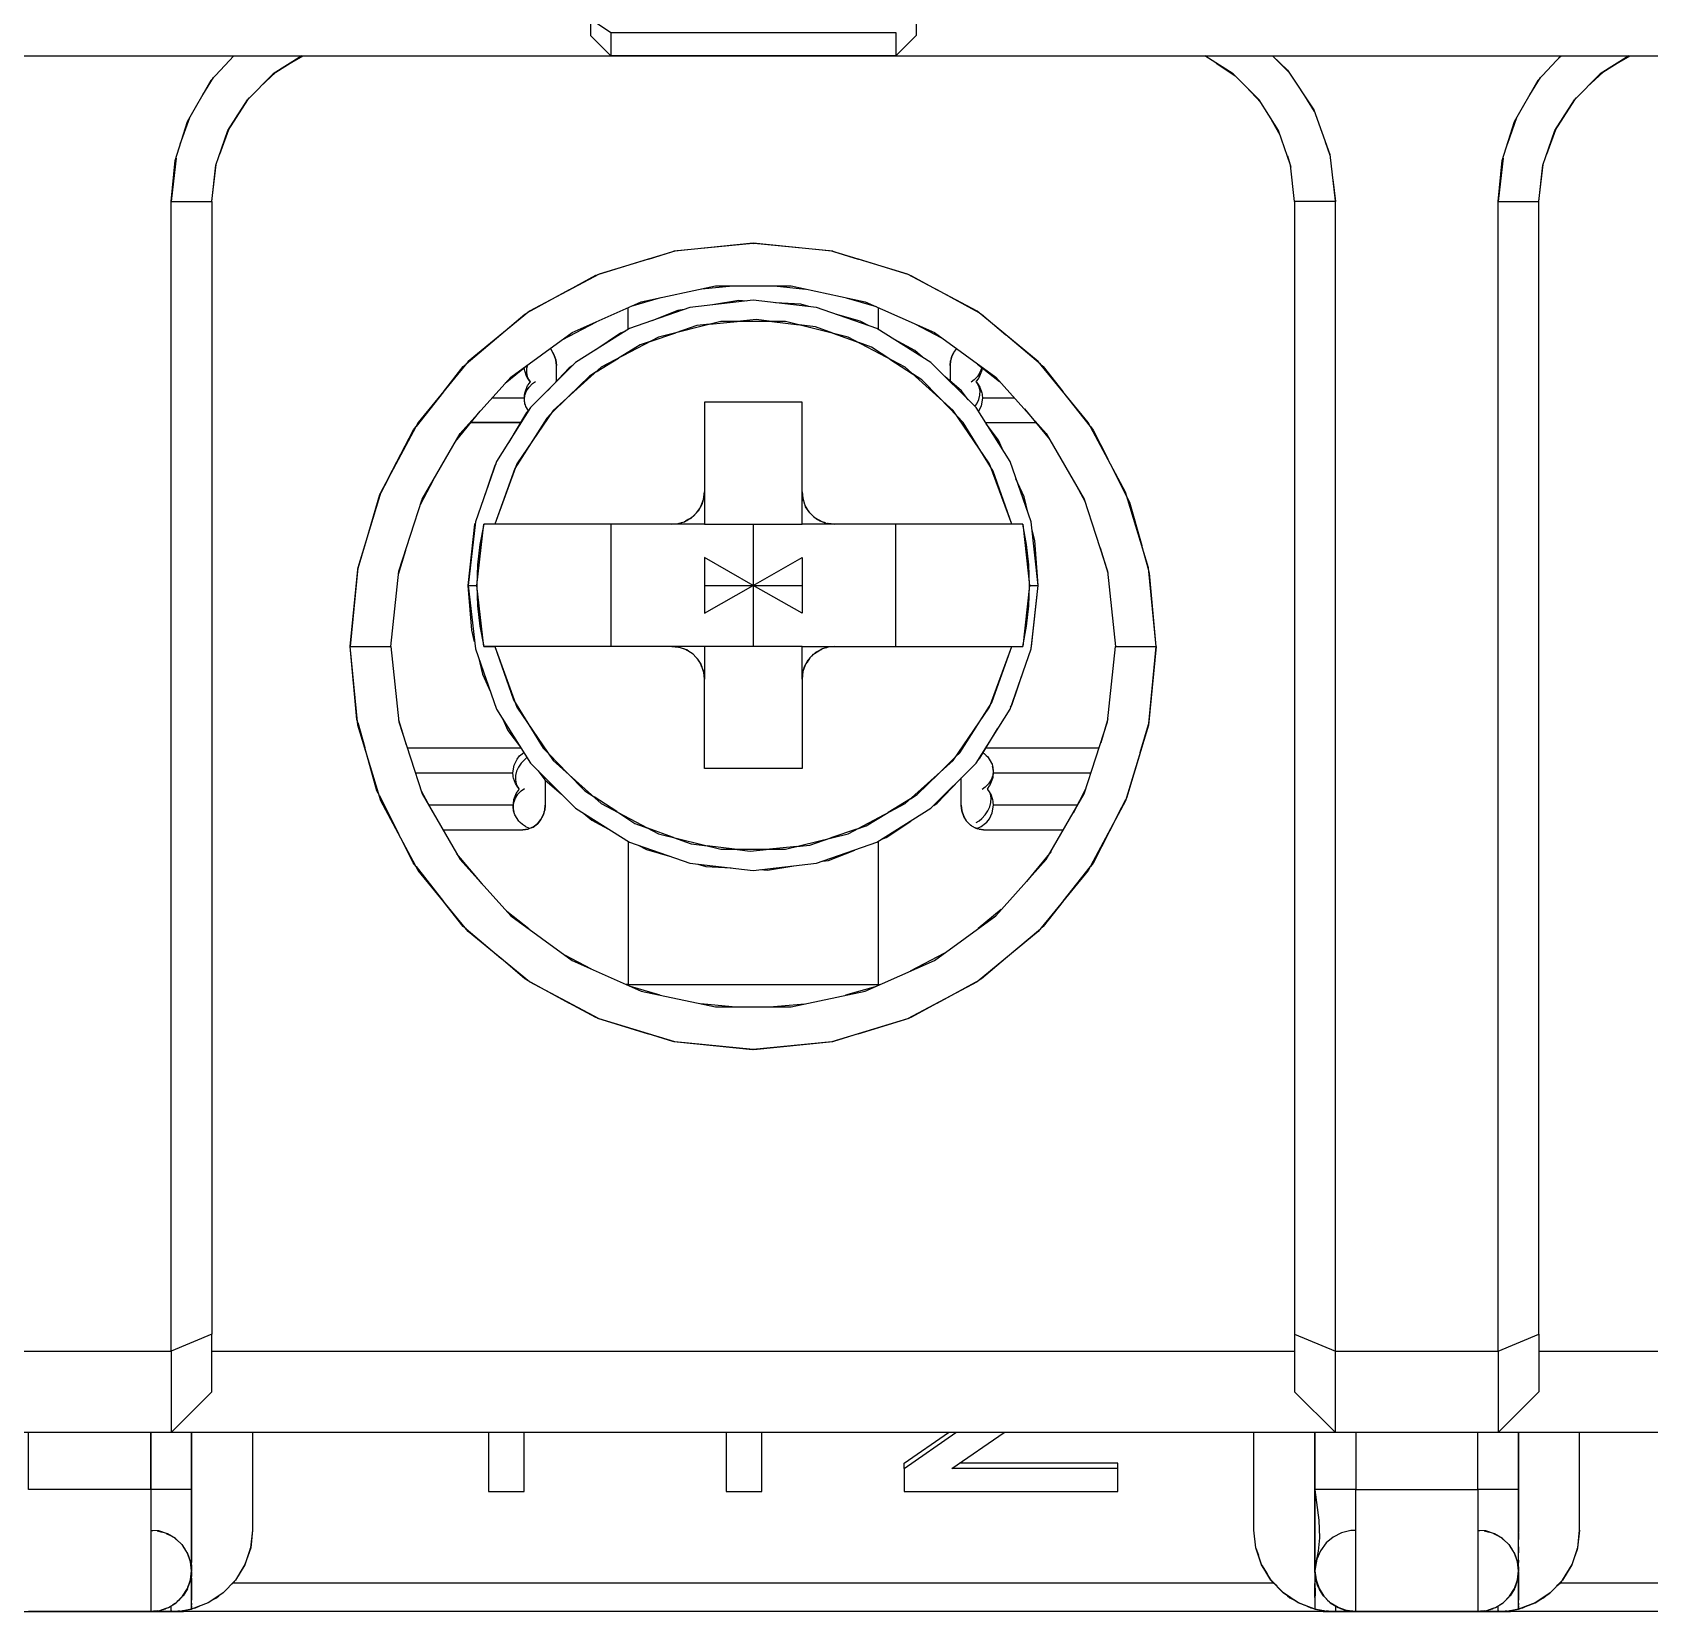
# Model space of a CAD drawing. Header units: millimetres. Extents: x 0 to 56.5, y 0 to 81.
# Drawn here: x 20.64 to 40.51, y 0 to 19.39 of the extents above; entities that cross this region are included whole.
import ezdxf

# ---------------------------------------------------------------- set-up
doc = ezdxf.new("R2010")
doc.units = ezdxf.units.MM

# ---------------------------------------------------------------- blocks, each defined once
blk = doc.blocks.new('CHINT_0cca9e6cfbf25816a24cd09b1f555f82_FACE_0')
at = {"color": 141, "linetype": 'Continuous', "true_color": 0x40d9ff}
for p, q in [((27.746, 19.39), (27.746, 19.1)), ((27.746, 19.39), (31.246, 19.39)), ((31.246, 19.39), (31.246, 19.1)), ((9.746, 19.1), (27.746, 19.1)), ((9.746, 19.1), (49.246, 19.1)), ((23.092, 19.075), (23.118, 19.1)), ((23.804, 19.007), (23.967, 19.1)), ((31.246, 19.1), (27.746, 19.1)), ((28.546, 19.1), (28.546, 19.1)), ((30.446, 19.1), (30.446, 19.1)), ((31.246, 19.1), (49.246, 19.1)), ((39.392, 19.075), (39.418, 19.1)), ((39.746, 19.1), (39.746, 19.1)), ((40.104, 19.007), (40.267, 19.1)), ((23.441, 18.72), (23.634, 18.901)), ((35.182, 19.012), (35.415, 18.857)), ((35.906, 19.069), (36.077, 18.898)), ((39.741, 18.72), (39.934, 18.901)), ((22.734, 18.622), (22.867, 18.835)), ((35.551, 18.721), (35.732, 18.528)), ((39.034, 18.622), (39.167, 18.835)), ((23.15, 18.351), (23.304, 18.584)), ((36.266, 18.61), (36.387, 18.419)), ((39.45, 18.351), (39.604, 18.584)), ((22.459, 18.016), (22.575, 18.345)), ((35.838, 18.358), (35.966, 18.133)), ((38.759, 18.016), (38.875, 18.345)), ((22.944, 17.896), (23.055, 18.199)), ((39.244, 17.896), (39.355, 18.199)), ((36.522, 18.046), (36.58, 17.881)), ((22.847, 17.319), (22.899, 17.768)), ((36.057, 17.872), (36.099, 17.736)), ((39.147, 17.319), (39.199, 17.768)), ((22.877, 17.59), (22.878, 17.59)), ((39.177, 17.59), (39.178, 17.59)), ((36.646, 17.315), (36.646, 17.315)), ((29.49, 16.799), (28.52, 16.702)), ((30.472, 16.702), (29.506, 16.799)), ((28.206, 16.606), (27.583, 16.413)), ((31.41, 16.413), (30.788, 16.606)), ((27.236, 16.228), (26.721, 15.945)), ((27.998, 16.027), (28.361, 16.133)), ((28.863, 16.24), (29.247, 16.276)), ((29.755, 16.276), (30.139, 16.238)), ((30.639, 16.132), (31.005, 16.023)), ((32.272, 15.945), (31.756, 16.228)), ((27.961, 15.743), (27.961, 16.011)), ((31.032, 16.011), (31.032, 15.743)), ((27.148, 15.614), (27.571, 15.837)), ((28.23, 15.595), (28.544, 15.701)), ((28.963, 15.806), (29.297, 15.84)), ((29.725, 15.84), (30.06, 15.798)), ((30.475, 15.695), (30.792, 15.58)), ((31.481, 15.811), (31.809, 15.64)), ((26.396, 15.678), (25.968, 15.316)), ((31.993, 15.507), (31.967, 15.476)), ((33.024, 15.316), (32.599, 15.677)), ((26.45, 15.081), (26.733, 15.313)), ((27.078, 15.106), (27.078, 15.3)), ((27.566, 15.22), (27.84, 15.389)), ((31.172, 15.378), (31.452, 15.198)), ((31.915, 15.3), (31.915, 15.109)), ((31.926, 15.381), (31.92, 15.358)), ((32.252, 15.318), (32.521, 15.105)), ((26.759, 15.1), (26.752, 15.106)), ((32.234, 15.1), (32.24, 15.094)), ((25.69, 14.977), (25.355, 14.552)), ((26.682, 14.9), (26.287, 14.9)), ((32.705, 14.9), (32.311, 14.9)), ((33.638, 14.551), (33.3, 14.98)), ((25.838, 14.366), (26.14, 14.737)), ((32.826, 14.766), (33.136, 14.396)), ((26.029, 14.6), (26.639, 14.6)), ((26.639, 14.6), (26.029, 14.6)), ((32.347, 14.6), (32.965, 14.6)), ((34.089, 13.68), (33.85, 14.155)), ((25.016, 13.918), (24.919, 13.729)), ((25.41, 13.594), (25.567, 13.895)), ((28.896, 13.75), (28.896, 13.35)), ((30.096, 13.35), (30.096, 13.75)), ((33.436, 13.877), (33.573, 13.625)), ((30.157, 13.54), (30.134, 13.582)), ((27.746, 13.35), (27.746, 11.85)), ((28.706, 13.411), (28.665, 13.388)), ((28.896, 13.35), (30.096, 13.35)), ((29.496, 13.35), (29.496, 12.6)), ((31.246, 11.85), (31.246, 13.35)), ((24.743, 13.15), (24.64, 12.806)), ((25.14, 12.739), (25.227, 13.032)), ((33.756, 13.063), (33.851, 12.755)), ((34.354, 12.783), (34.268, 13.09)), ((28.896, 12.6), (29.496, 12.6)), ((29.496, 12.6), (30.096, 12.6)), ((29.496, 12.6), (29.496, 11.85)), ((30.096, 11.85), (28.896, 11.85)), ((28.896, 11.85), (28.896, 11.45)), ((30.096, 11.45), (30.096, 11.85)), ((30.286, 11.789), (30.328, 11.812)), ((28.835, 11.66), (28.858, 11.618)), ((25.237, 10.637), (25.141, 10.945)), ((33.853, 10.961), (33.766, 10.668)), ((24.638, 10.917), (24.725, 10.61)), ((34.25, 10.55), (34.352, 10.894)), ((26.645, 10.6), (25.249, 10.6)), ((33.743, 10.6), (32.353, 10.6)), ((33.292, 10.6), (33.292, 10.6)), ((33.293, 10.6), (33.293, 10.6)), ((25.347, 10.3), (26.545, 10.3)), ((26.941, 10.209), (26.941, 9.9)), ((32.051, 9.9), (32.051, 10.237)), ((32.447, 10.3), (33.646, 10.3)), ((24.904, 10.02), (25.142, 9.545)), ((25.556, 9.823), (25.42, 10.075)), ((26.622, 10.1), (26.616, 10.106)), ((27.82, 9.822), (27.541, 10.002)), ((31.427, 9.98), (31.152, 9.811)), ((32.37, 10.1), (32.377, 10.094)), ((33.583, 10.106), (33.426, 9.805)), ((33.976, 9.782), (34.074, 9.971)), ((26.546, 9.9), (25.515, 9.9)), ((26.93, 9.819), (26.936, 9.842)), ((33.475, 9.9), (32.447, 9.9)), ((25.685, 9.6), (26.668, 9.6)), ((26.668, 9.6), (26.731, 9.608)), ((26.668, 9.6), (26.668, 9.6)), ((28.517, 9.505), (28.201, 9.62)), ((30.763, 9.605), (30.449, 9.499)), ((32.179, 9.648), (32.221, 9.623)), ((32.271, 9.606), (32.325, 9.6)), ((32.325, 9.6), (32.325, 9.6)), ((32.325, 9.6), (33.307, 9.6)), ((29.267, 9.36), (28.932, 9.402)), ((30.03, 9.394), (29.695, 9.36)), ((25.354, 9.149), (25.693, 8.72)), ((26.167, 8.934), (25.856, 9.304)), ((33.154, 9.334), (32.852, 8.963)), ((33.302, 8.723), (33.638, 9.148)), ((26.74, 8.382), (26.471, 8.595)), ((32.543, 8.619), (32.259, 8.387)), ((25.968, 8.384), (26.394, 8.023)), ((32.596, 8.022), (33.024, 8.384)), ((27.511, 7.889), (27.183, 8.06)), ((31.844, 8.086), (31.422, 7.863)), ((26.72, 7.755), (27.237, 7.472)), ((31.757, 7.472), (32.272, 7.755)), ((28.353, 7.568), (27.988, 7.677)), ((30.995, 7.673), (30.631, 7.567)), ((29.237, 7.424), (28.853, 7.462)), ((30.129, 7.46), (29.746, 7.424)), ((27.583, 7.287), (28.205, 7.094)), ((30.786, 7.094), (31.41, 7.287)), ((28.52, 6.998), (29.486, 6.901)), ((29.503, 6.901), (30.472, 6.998)), ((20.346, 3.2), (22.346, 3.2)), ((22.346, 3.2), (22.346, 2.2)), ((22.846, 3.2), (36.146, 3.2)), ((36.646, 3.2), (38.646, 3.2)), ((36.646, 2.2), (36.646, 3.2)), ((38.646, 3.2), (38.646, 2.2)), ((39.146, 3.2), (52.446, 3.2)), ((22.346, 2.2), (20.346, 2.2)), ((22.096, 1.501), (22.096, 2.2)), ((36.646, 2.2), (22.346, 2.2)), ((22.596, 2.2), (22.596, 1.507)), ((24.746, 2.2), (24.746, 2.2)), ((31.35, 1.758), (31.986, 2.2)), ((34.246, 2.2), (34.246, 2.2)), ((36.396, 1.519), (36.396, 2.2)), ((36.396, 2.199), (36.396, 2.026)), ((38.646, 2.2), (36.646, 2.2)), ((36.896, 2.2), (36.896, 1.501)), ((38.396, 1.501), (38.396, 2.2)), ((52.946, 2.2), (38.646, 2.2)), ((38.896, 2.2), (38.896, 1.506)), ((36.396, 2.175), (36.396, 2.164)), ((36.396, 2.099), (36.396, 2.164)), ((36.396, 2.164), (36.396, 2.164)), ((36.396, 1.997), (36.396, 1.991)), ((38.896, 2.158), (38.896, 2.158)), ((38.896, 2.158), (38.896, 2.129)), ((36.396, 1.962), (36.396, 1.813)), ((36.396, 1.749), (36.396, 1.731)), ((21.096, 1.5), (21.096, 1.5)), ((37.396, 1.5), (37.396, 1.5)), ((36.396, 1.306), (36.396, 1.149)), ((22.096, 0.996), (22.12, 0.996)), ((36.396, 1.096), (36.396, 0.911)), ((38.396, 0.996), (38.42, 0.996)), ((22.174, 0.992), (22.236, 0.977)), ((22.287, 0.96), (22.345, 0.93)), ((22.39, 0.903), (22.44, 0.859)), ((22.476, 0.823), (22.515, 0.767)), ((36.396, 0.894), (36.396, 0.732)), ((38.474, 0.992), (38.536, 0.977)), ((38.587, 0.96), (38.645, 0.93)), ((38.69, 0.903), (38.74, 0.859)), ((38.776, 0.823), (38.815, 0.767)), ((22.541, 0.726), (22.568, 0.656)), ((22.582, 0.615), (22.596, 0.5)), ((23.313, 0.749), (23.291, 0.692)), ((23.318, 0.77), (23.317, 0.759)), ((36.396, 0.729), (36.396, 0.604)), ((36.396, 0.603), (36.396, 0.525)), ((38.841, 0.726), (38.868, 0.656)), ((38.882, 0.615), (38.896, 0.5)), ((39.613, 0.749), (39.591, 0.692)), ((39.618, 0.77), (39.617, 0.759)), ((22.585, 0.4), (22.587, 0.408)), ((23.242, 0.56), (23.234, 0.541)), ((35.758, 0.54), (35.751, 0.561)), ((36.396, 0.525), (36.396, 0.5)), ((36.396, 0.5), (36.396, 0.5)), ((36.397, 0.491), (36.397, 0.491)), ((36.408, 0.399), (36.404, 0.417)), ((38.885, 0.399), (38.887, 0.408)), ((38.896, 0.491), (38.896, 0.491)), ((39.542, 0.56), (39.534, 0.541)), ((22.553, 0.302), (22.568, 0.34)), ((22.58, 0.377), (22.582, 0.383)), ((22.596, 0.333), (22.596, 0.165)), ((36.439, 0.302), (36.42, 0.353)), ((36.501, 0.194), (36.453, 0.271)), ((38.853, 0.302), (38.868, 0.34)), ((38.88, 0.377), (38.882, 0.383)), ((38.896, 0.333), (38.896, 0.165)), ((20.196, 0), (22.496, 0)), ((22.096, 0), (20.596, 0)), ((22.094, 0), (20.597, 0)), ((22.094, 0), (22.096, 0)), ((22.346, 0), (22.096, 0)), ((22.346, 0), (22.097, 0)), ((22.496, 0), (22.346, 0)), ((36.646, 0), (22.346, 0)), ((36.645, 0), (22.348, 0)), ((22.489, 0.19), (22.491, 0.193)), ((22.496, 0), (22.496, 0)), ((36.496, 0), (22.496, 0)), ((22.596, 0.038), (22.596, 0.039)), ((22.596, 0.039), (22.596, 0.039)), ((22.596, 0.032), (22.596, 0.032)), ((36.396, 0.072), (36.396, 0.032)), ((36.396, 0.039), (36.396, 0.039)), ((36.396, 0.039), (36.396, 0.039)), ((36.396, 0.032), (36.396, 0.032)), ((36.496, 0), (36.496, 0)), ((36.646, 0), (36.496, 0)), ((36.496, 0), (38.796, 0)), ((36.504, 0.19), (36.502, 0.193)), ((36.896, 0), (36.646, 0)), ((36.896, 0), (36.646, 0)), ((36.732, 0.029), (36.72, 0.035)), ((36.758, 0.022), (36.757, 0.022)), ((38.396, 0), (36.896, 0)), ((36.896, 0), (36.897, 0)), ((38.394, 0), (36.897, 0)), ((38.394, 0), (38.396, 0)), ((38.646, 0), (38.396, 0)), ((38.646, 0), (38.397, 0)), ((38.796, 0), (38.646, 0)), ((52.946, 0), (38.646, 0)), ((52.945, 0), (38.648, 0)), ((38.789, 0.19), (38.791, 0.193)), ((38.796, 0), (38.796, 0)), ((52.796, 0), (38.796, 0)), ((38.896, 0.038), (38.896, 0.039)), ((38.896, 0.039), (38.896, 0.039)), ((38.896, 0.032), (38.896, 0.032))]:
    blk.add_line(p, q, dxfattribs=at)
for points in [[(27.496, 23.567), (27.496, 19.555), (27.746, 19.39)], [(27.496, 19.555), (27.496, 19.35), (27.746, 19.1)], [(31.496, 19.555), (31.496, 19.35), (31.246, 19.1)], [(22.346, 17.315), (22.397, 17.815), (22.547, 18.297), (22.837, 18.803), (23.116, 19.1)], [(22.406, 17.844), (22.346, 17.315), (22.846, 17.315), (22.896, 17.76), (23.044, 18.183), (23.283, 18.562), (23.599, 18.879), (23.951, 19.1)], [(23.951, 19.1), (23.599, 18.879), (23.283, 18.562), (23.044, 18.183), (23.044, 18.183)], [(35.948, 18.183), (35.948, 18.183), (35.71, 18.562), (35.393, 18.879), (35.041, 19.1)], [(36.616, 17.584), (36.646, 17.315), (36.146, 17.315), (36.096, 17.76), (35.948, 18.183), (35.71, 18.562), (35.393, 18.879), (35.041, 19.1)], [(35.873, 19.1), (36.059, 18.925), (36.38, 18.439), (36.579, 17.89), (36.645, 17.322)], [(38.706, 17.844), (38.646, 17.315), (39.146, 17.315), (39.196, 17.76), (39.344, 18.183), (39.583, 18.562), (39.899, 18.879), (40.251, 19.1)], [(38.646, 17.315), (38.697, 17.815), (38.847, 18.297), (39.137, 18.803), (39.416, 19.1)], [(40.251, 19.1), (39.899, 18.879), (39.583, 18.562), (39.344, 18.183), (39.344, 18.183)], [(22.346, 3.2), (22.346, 17.315), (22.346, 17.315)], [(22.846, 17.315), (22.846, 3.407), (22.346, 3.2)], [(36.146, 17.315), (36.146, 3.407), (36.646, 3.2)], [(36.646, 3.2), (36.646, 17.315), (36.646, 17.321)], [(38.646, 3.2), (39.146, 3.407), (39.146, 17.315)], [(38.646, 3.2), (38.646, 17.315), (38.646, 17.315)], [(34.446, 11.85), (34.351, 12.816), (34.069, 13.744), (33.612, 14.6), (32.996, 15.35), (32.246, 15.966), (31.391, 16.423), (30.462, 16.705), (29.496, 16.8), (28.531, 16.705), (27.602, 16.423), (26.746, 15.966), (25.996, 15.35), (25.38, 14.6), (24.923, 13.744), (24.641, 12.816), (24.546, 11.85)], [(28.208, 16.607), (28.51, 16.701), (28.52, 16.702)], [(29.494, 16.8), (29.496, 16.8), (29.502, 16.799)], [(30.472, 16.702), (30.483, 16.701), (30.786, 16.606)], [(27.237, 16.228), (27.562, 16.407), (27.583, 16.413)], [(31.41, 16.413), (31.431, 16.406), (31.755, 16.228)], [(25.046, 11.85), (25.144, 12.775), (25.431, 13.66), (25.896, 14.466), (26.519, 15.157), (27.271, 15.704), (28.121, 16.082), (29.031, 16.276), (29.961, 16.276), (30.871, 16.082), (31.721, 15.704), (32.474, 15.157), (33.096, 14.466), (33.561, 13.66), (33.849, 12.775), (33.946, 11.85)], [(32.891, 12.6), (32.996, 12.6), (32.908, 13.379), (32.65, 14.119), (32.233, 14.782), (31.678, 15.336), (31.015, 15.753), (30.275, 16.012), (29.496, 16.1), (28.717, 16.012), (27.978, 15.753), (27.314, 15.336), (26.76, 14.782), (26.343, 14.119), (26.084, 13.379), (25.996, 12.6), (26.101, 12.6)], [(29.411, 16.09), (29.321, 16.096), (28.997, 16.044)], [(26.397, 15.679), (26.692, 15.929), (26.721, 15.945)], [(28.647, 15.988), (28.571, 15.976), (28.25, 15.849)], [(30.178, 16.023), (30.079, 16.051), (29.768, 16.069)], [(30.911, 15.79), (30.81, 15.844), (30.524, 15.925)], [(32.272, 15.945), (32.301, 15.929), (32.598, 15.677)], [(32.891, 12.6), (32.882, 12.852), (32.854, 13.102), (32.807, 13.35), (32.673, 13.35), (32.398, 14.094), (31.953, 14.749), (31.362, 15.278), (30.662, 15.649), (29.893, 15.84), (29.1, 15.84), (28.331, 15.649), (27.63, 15.278), (27.04, 14.749), (26.594, 14.094), (26.32, 13.35), (26.185, 13.35), (26.139, 13.102), (26.111, 12.852), (26.101, 12.6)], [(27.925, 15.72), (27.865, 15.697), (27.563, 15.493)], [(28.963, 15.806), (28.803, 15.789), (28.544, 15.701)], [(29.725, 15.84), (29.532, 15.864), (29.297, 15.84)], [(30.475, 15.695), (30.26, 15.773), (30.06, 15.798)], [(27, 15.507), (27.012, 15.495), (27.014, 15.492)], [(27.078, 15.3), (27.078, 15.3), (27.07, 15.37), (27.048, 15.436), (27.012, 15.495), (27, 15.507)], [(28.23, 15.595), (28.108, 15.554), (27.84, 15.389)], [(31.172, 15.378), (30.949, 15.523), (30.792, 15.58)], [(31.575, 15.401), (31.479, 15.484), (31.23, 15.618)], [(31.993, 15.507), (31.967, 15.476), (31.936, 15.415), (31.92, 15.358), (31.915, 15.3), (31.915, 15.3)], [(25.691, 14.978), (25.935, 15.288), (25.968, 15.316)], [(26.723, 15.305), (26.713, 15.264), (26.711, 15.213), (26.72, 15.165), (26.74, 15.123), (26.752, 15.106)], [(27.279, 15.301), (27.235, 15.272), (26.968, 14.99)], [(27.014, 15.492), (27.048, 15.436), (27.07, 15.37)], [(27.07, 15.37), (27.07, 15.369), (27.078, 15.3)], [(31.915, 15.3), (31.92, 15.358), (31.92, 15.358)], [(31.926, 15.381), (31.935, 15.414), (31.959, 15.46)], [(31.959, 15.46), (31.967, 15.476), (31.967, 15.476)], [(33.025, 15.316), (33.058, 15.288), (33.299, 14.981)], [(26.759, 15.1), (26.752, 15.093), (26.729, 15.063), (26.725, 15.056), (26.721, 15.049), (26.689, 14.967), (26.687, 14.956), (26.684, 14.936), (26.682, 14.915), (26.682, 14.884), (26.684, 14.861), (26.688, 14.837), (26.693, 14.818)], [(26.752, 15.106), (26.732, 15.133), (26.712, 15.168), (26.689, 15.234), (26.686, 15.251), (26.684, 15.261), (26.683, 15.272)], [(26.693, 14.818), (26.69, 14.831), (26.685, 14.883), (26.692, 14.936), (26.712, 14.987), (26.742, 15.035), (26.783, 15.077), (26.822, 15.105)], [(27.566, 15.22), (27.484, 15.169), (27.223, 14.913)], [(31.779, 14.905), (31.565, 15.124), (31.452, 15.198)], [(32.138, 14.877), (32.054, 14.989), (31.851, 15.164)], [(32.302, 15.278), (32.3, 15.264), (32.281, 15.213), (32.25, 15.165), (32.21, 15.123), (32.171, 15.095)], [(32.234, 15.1), (32.24, 15.107), (32.263, 15.137), (32.267, 15.144), (32.271, 15.151), (32.303, 15.233), (32.306, 15.244), (32.309, 15.264), (32.309, 15.273)], [(27.223, 14.913), (27.007, 14.701), (26.961, 14.655), (26.566, 14.037), (26.32, 13.35)], [(32.673, 13.35), (32.442, 14.004), (32.076, 14.599), (32.005, 14.673), (31.779, 14.905)], [(32.219, 14.796), (32.242, 14.831), (32.266, 14.883), (32.28, 14.936), (32.282, 14.987), (32.272, 15.035), (32.252, 15.077), (32.24, 15.094)], [(32.24, 15.094), (32.26, 15.067), (32.28, 15.032), (32.304, 14.966), (32.307, 14.949), (32.308, 14.939), (32.311, 14.9), (32.296, 14.806), (32.262, 14.736)], [(26.74, 14.75), (26.712, 14.721), (26.495, 14.36)], [(26.693, 14.818), (26.7, 14.796), (26.705, 14.784), (26.731, 14.741)], [(30.096, 13.75), (30.096, 14.85), (28.896, 14.85), (28.896, 13.75)], [(25.017, 13.919), (25.321, 14.509), (25.355, 14.552)], [(32.572, 14.242), (32.509, 14.381), (32.357, 14.585)], [(33.638, 14.55), (33.673, 14.507), (33.85, 14.155)], [(26.334, 14.094), (26.32, 14.071), (26.17, 13.626)], [(32.873, 13.481), (32.822, 13.689), (32.723, 13.908)], [(24.744, 13.154), (24.911, 13.714), (24.919, 13.729)], [(28.858, 13.581), (28.885, 13.656), (28.896, 13.75)], [(28.896, 13.75), (28.888, 13.67), (28.886, 13.662)], [(30.096, 13.75), (30.104, 13.671), (30.126, 13.596), (30.134, 13.582)], [(28.706, 13.411), (28.733, 13.426), (28.801, 13.489), (28.836, 13.541)], [(28.878, 13.636), (28.866, 13.594), (28.82, 13.513), (28.81, 13.502)], [(28.836, 13.541), (28.853, 13.567), (28.858, 13.581)], [(30.115, 13.634), (30.107, 13.654), (30.107, 13.662)], [(30.181, 13.504), (30.14, 13.566), (30.128, 13.598)], [(30.157, 13.54), (30.172, 13.513), (30.235, 13.445), (30.287, 13.41)], [(34.089, 13.68), (34.118, 13.622), (34.268, 13.091)], [(26.074, 11.907), (26.04, 12.05), (25.996, 12.6), (26.078, 13.351), (26.082, 13.364)], [(26.185, 11.85), (26.101, 12.6), (26.185, 13.35)], [(28.896, 13.35), (28.496, 13.35), (26.32, 13.35), (26.185, 13.35), (26.185, 13.35)], [(28.496, 13.35), (28.575, 13.358), (28.651, 13.38), (28.665, 13.388)], [(28.612, 13.368), (28.592, 13.361), (28.584, 13.36)], [(28.742, 13.435), (28.68, 13.394), (28.649, 13.382)], [(28.779, 13.468), (28.758, 13.445), (28.745, 13.436)], [(32.807, 13.35), (32.807, 13.35), (32.673, 13.35), (30.496, 13.35), (30.096, 13.35)], [(30.214, 13.468), (30.191, 13.489), (30.183, 13.502)], [(30.382, 13.368), (30.341, 13.381), (30.259, 13.426), (30.248, 13.436)], [(30.287, 13.41), (30.313, 13.393), (30.327, 13.388)], [(30.327, 13.388), (30.402, 13.361), (30.496, 13.35)], [(30.496, 13.35), (30.416, 13.358), (30.409, 13.36)], [(32.807, 13.35), (32.891, 12.6), (32.807, 11.85)], [(32.91, 11.836), (32.915, 11.849), (32.996, 12.6), (32.953, 13.15), (32.918, 13.293)], [(29.496, 12.6), (28.896, 12.943), (28.896, 12.257), (29.496, 12.6)], [(29.496, 12.6), (30.096, 12.943), (30.096, 12.257), (29.496, 12.6)], [(24.638, 10.917), (24.628, 10.952), (24.546, 11.85), (24.638, 12.796), (24.64, 12.806)], [(34.352, 10.894), (34.355, 10.904), (34.446, 11.85), (34.364, 12.748), (34.354, 12.783)], [(25.996, 12.6), (26.084, 11.821), (26.343, 11.081), (26.76, 10.418), (27.314, 9.864), (27.978, 9.447), (28.717, 9.188), (29.496, 9.1), (30.275, 9.188), (31.015, 9.447), (31.678, 9.864), (32.233, 10.418), (32.65, 11.081), (32.908, 11.821), (32.996, 12.6)], [(26.101, 12.6), (26.111, 12.348), (26.139, 12.098), (26.185, 11.85), (26.32, 11.85), (26.594, 11.106), (27.04, 10.451), (27.63, 9.922), (28.331, 9.551), (29.1, 9.36), (29.893, 9.36), (30.662, 9.551), (31.362, 9.922), (31.953, 10.451), (32.398, 11.106), (32.673, 11.85), (32.807, 11.85), (32.854, 12.098), (32.882, 12.348), (32.891, 12.6)], [(33.849, 10.925), (33.946, 11.85), (34.446, 11.85), (34.351, 10.884), (34.069, 9.956), (33.612, 9.1), (32.996, 8.35), (32.246, 7.734), (31.391, 7.277), (30.462, 6.995), (29.496, 6.9), (28.531, 6.995), (27.602, 7.277), (26.746, 7.734), (25.996, 8.35), (25.38, 9.1), (24.923, 9.956), (24.641, 10.884), (24.546, 11.85), (25.046, 11.85), (25.144, 10.925), (25.431, 10.04), (25.896, 9.234), (26.519, 8.543), (27.271, 7.996), (28.121, 7.618), (29.031, 7.424), (29.961, 7.424), (30.871, 7.618), (31.721, 7.996), (32.474, 8.543), (33.096, 9.234), (33.561, 10.04), (33.849, 10.925)], [(28.896, 11.85), (28.496, 11.85), (26.32, 11.85), (26.185, 11.85), (26.185, 11.85)], [(26.32, 11.85), (26.55, 11.196), (26.916, 10.601), (26.988, 10.527), (27.214, 10.295)], [(28.496, 11.85), (28.576, 11.842), (28.584, 11.84)], [(28.665, 11.812), (28.591, 11.839), (28.496, 11.85)], [(28.61, 11.832), (28.652, 11.819), (28.733, 11.774), (28.745, 11.764)], [(28.705, 11.79), (28.68, 11.807), (28.665, 11.812)], [(28.835, 11.66), (28.821, 11.687), (28.758, 11.755), (28.705, 11.79)], [(28.778, 11.732), (28.801, 11.711), (28.81, 11.698)], [(30.096, 11.85), (30.496, 11.85), (32.673, 11.85), (32.807, 11.85), (32.807, 11.85)], [(30.286, 11.789), (30.26, 11.774), (30.191, 11.711), (30.157, 11.659)], [(30.214, 11.732), (30.235, 11.755), (30.248, 11.764)], [(30.25, 11.765), (30.312, 11.806), (30.344, 11.818)], [(30.496, 11.85), (30.417, 11.842), (30.342, 11.82), (30.328, 11.812)], [(30.381, 11.832), (30.401, 11.839), (30.408, 11.84)], [(31.77, 10.287), (31.986, 10.499), (32.032, 10.545), (32.427, 11.163), (32.673, 11.85)], [(26.12, 11.719), (26.17, 11.511), (26.269, 11.292)], [(28.811, 11.696), (28.853, 11.634), (28.864, 11.602)], [(28.896, 11.45), (28.889, 11.529), (28.866, 11.604), (28.858, 11.618)], [(28.878, 11.566), (28.885, 11.546), (28.886, 11.538)], [(30.134, 11.619), (30.107, 11.544), (30.096, 11.45)], [(30.096, 11.45), (30.104, 11.53), (30.106, 11.538)], [(30.114, 11.564), (30.127, 11.606), (30.172, 11.687), (30.183, 11.698)], [(30.157, 11.659), (30.139, 11.633), (30.134, 11.619)], [(32.658, 11.106), (32.672, 11.129), (32.822, 11.574)], [(30.096, 11.45), (30.096, 10.35), (28.896, 10.35), (28.896, 11.45)], [(26.42, 10.958), (26.483, 10.819), (26.636, 10.615)], [(32.253, 10.45), (32.28, 10.479), (32.498, 10.84)], [(24.904, 10.02), (24.874, 10.078), (24.725, 10.609)], [(26.616, 10.106), (26.596, 10.133), (26.576, 10.168), (26.552, 10.234), (26.549, 10.251), (26.548, 10.261), (26.545, 10.3), (26.56, 10.394), (26.595, 10.466), (26.627, 10.506), (26.642, 10.521), (26.678, 10.547)], [(32.32, 10.545), (32.332, 10.537), (32.358, 10.513), (32.377, 10.493), (32.424, 10.416), (32.429, 10.404), (32.436, 10.382)], [(34.249, 10.546), (34.082, 9.986), (34.074, 9.971)], [(26.717, 10.485), (26.689, 10.462), (26.647, 10.418), (26.613, 10.369), (26.59, 10.317), (26.576, 10.264), (26.574, 10.213), (26.583, 10.165), (26.603, 10.123), (26.616, 10.106)], [(32.436, 10.382), (32.439, 10.369), (32.444, 10.317), (32.437, 10.264), (32.417, 10.213), (32.387, 10.165), (32.346, 10.123), (32.307, 10.095)], [(32.37, 10.1), (32.377, 10.107), (32.4, 10.137), (32.404, 10.144), (32.408, 10.151), (32.44, 10.233), (32.442, 10.244), (32.445, 10.264), (32.447, 10.285), (32.447, 10.316), (32.445, 10.339), (32.441, 10.363), (32.436, 10.382)], [(26.854, 10.323), (26.938, 10.211), (27.141, 10.036)], [(27.214, 10.295), (27.427, 10.076), (27.541, 10.002)], [(31.427, 9.98), (31.509, 10.031), (31.77, 10.287)], [(31.714, 9.899), (31.757, 9.928), (32.024, 10.21)], [(26.622, 10.1), (26.616, 10.093), (26.593, 10.063), (26.589, 10.056), (26.585, 10.049), (26.553, 9.967), (26.55, 9.956), (26.547, 9.936), (26.546, 9.915), (26.546, 9.884), (26.548, 9.861), (26.552, 9.837), (26.557, 9.818)], [(26.557, 9.818), (26.553, 9.831), (26.548, 9.883), (26.556, 9.936), (26.575, 9.987), (26.606, 10.035), (26.646, 10.077), (26.685, 10.105)], [(32.235, 9.688), (32.271, 9.711), (32.304, 9.738), (32.346, 9.782), (32.379, 9.831), (32.403, 9.883), (32.416, 9.936), (32.418, 9.987), (32.409, 10.035), (32.389, 10.077), (32.377, 10.094)], [(32.241, 9.616), (32.297, 9.64), (32.35, 9.679), (32.365, 9.694), (32.397, 9.734), (32.432, 9.806), (32.447, 9.9), (32.445, 9.939), (32.443, 9.949), (32.44, 9.966), (32.417, 10.032), (32.397, 10.067), (32.377, 10.094)], [(26.751, 9.616), (26.741, 9.618), (26.704, 9.635), (26.698, 9.639), (26.661, 9.663), (26.634, 9.687), (26.616, 9.707), (26.569, 9.784), (26.564, 9.796), (26.557, 9.818)], [(26.77, 9.624), (26.792, 9.633), (26.845, 9.672), (26.889, 9.724), (26.92, 9.785), (26.936, 9.842), (26.941, 9.9), (26.941, 9.9)], [(26.897, 9.74), (26.889, 9.724), (26.889, 9.724)], [(26.93, 9.819), (26.92, 9.786), (26.897, 9.74)], [(26.941, 9.9), (26.936, 9.842), (26.936, 9.842)], [(27.417, 9.799), (27.514, 9.716), (27.762, 9.582)], [(27.82, 9.822), (28.043, 9.677), (28.201, 9.62)], [(30.763, 9.605), (30.884, 9.646), (31.152, 9.811)], [(32.051, 9.9), (32.051, 9.9), (32.059, 9.83), (32.081, 9.764), (32.117, 9.705), (32.164, 9.657), (32.22, 9.623), (32.251, 9.613)], [(32.059, 9.83), (32.059, 9.831), (32.051, 9.9)], [(32.115, 9.708), (32.081, 9.764), (32.059, 9.83)], [(33.976, 9.781), (33.671, 9.191), (33.638, 9.148)], [(25.354, 9.15), (25.32, 9.193), (25.143, 9.545)], [(26.775, 9.626), (26.731, 9.608), (26.668, 9.6)], [(26.792, 9.633), (26.792, 9.633), (26.775, 9.626)], [(26.889, 9.724), (26.845, 9.672), (26.792, 9.633)], [(31.067, 9.48), (31.128, 9.503), (31.43, 9.707)], [(32.179, 9.648), (32.164, 9.657), (32.117, 9.705), (32.115, 9.708)], [(32.325, 9.6), (32.272, 9.606), (32.221, 9.623), (32.221, 9.623)], [(27.961, 9.457), (27.961, 7.7), (27.961, 7.7), (27.937, 7.7)], [(28.081, 9.41), (28.183, 9.356), (28.468, 9.275)], [(28.517, 9.505), (28.732, 9.427), (28.932, 9.402)], [(29.267, 9.36), (29.46, 9.336), (29.695, 9.36)], [(30.03, 9.394), (30.19, 9.411), (30.449, 9.499)], [(30.345, 9.212), (30.421, 9.224), (30.742, 9.351)], [(31.032, 9.457), (31.032, 7.7), (31.032, 7.7), (31.056, 7.7)], [(28.815, 9.177), (28.913, 9.149), (29.224, 9.131)], [(29.582, 9.11), (29.671, 9.104), (29.995, 9.156)], [(25.968, 8.384), (25.935, 8.412), (25.693, 8.719)], [(33.302, 8.722), (33.057, 8.412), (33.024, 8.384)], [(26.72, 7.755), (26.692, 7.771), (26.394, 8.023)], [(32.596, 8.021), (32.3, 7.771), (32.272, 7.755)], [(27.961, 7.7), (28.711, 7.7), (29.496, 7.7), (30.282, 7.7), (31.032, 7.7)], [(27.961, 7.7), (28.346, 7.7), (28.681, 7.7)], [(28.723, 7.7), (28.747, 7.7), (29.186, 7.7)], [(29.509, 7.7), (29.522, 7.7), (30.001, 7.7)], [(30.289, 7.7), (30.296, 7.7), (31.032, 7.7)], [(27.583, 7.287), (27.562, 7.294), (27.237, 7.472)], [(31.756, 7.472), (31.43, 7.293), (31.41, 7.287)], [(28.52, 6.998), (28.509, 6.999), (28.206, 7.094)], [(30.785, 7.093), (30.483, 6.999), (30.472, 6.998)], [(29.498, 6.9), (29.496, 6.9), (29.491, 6.901)], [(22.346, 2.2), (22.846, 2.7), (22.846, 3.407)], [(36.146, 3.407), (36.146, 2.7), (36.646, 2.2)], [(39.146, 3.407), (39.146, 2.7), (38.646, 2.2)], [(22.096, 2.2), (22.096, 1.5), (20.596, 1.5), (20.596, 2.2)], [(22.596, 1.5), (22.596, 2.2), (22.596, 0.623)], [(23.346, 2.2), (23.346, 1), (23.323, 0.784), (23.253, 0.578), (23.136, 0.387), (22.981, 0.227), (22.799, 0.108), (22.596, 0.032)], [(22.596, 2.2), (22.596, 2.122), (22.596, 1.908), (22.596, 1.669), (22.596, 1.5)], [(26.246, 2.2), (26.246, 1.473), (26.684, 1.473), (26.684, 2.2)], [(29.163, 2.2), (29.163, 1.473), (29.6, 1.473), (29.6, 2.2)], [(31.35, 1.758), (31.35, 1.822), (31.893, 2.2)], [(33.975, 1.758), (31.934, 1.758), (32.579, 2.2)], [(36.396, 0.032), (36.193, 0.108), (36.011, 0.228), (35.855, 0.388), (35.74, 0.579), (35.669, 0.785), (35.646, 1), (35.646, 2.2)], [(36.396, 0.5), (36.396, 2.2), (36.396, 1.5)], [(36.396, 2.2), (36.396, 2.161), (36.396, 2.018), (36.396, 1.867), (36.396, 1.805), (36.396, 1.749), (36.396, 1.576), (36.396, 1.5)], [(36.896, 2.2), (36.896, 1.5), (38.396, 1.5), (38.396, 2.2)], [(38.896, 0.032), (39.099, 0.108), (39.281, 0.227), (39.436, 0.387), (39.553, 0.578), (39.623, 0.784), (39.646, 1), (39.646, 2.2)], [(38.896, 1.5), (38.896, 2.2), (38.896, 0.977)], [(38.896, 2.2), (38.896, 2.129), (38.896, 1.908), (38.896, 1.678), (38.896, 1.5)], [(36.396, 1.845), (36.396, 1.987), (36.396, 1.992)], [(33.975, 1.758), (33.975, 1.822), (32.028, 1.822)], [(31.35, 1.758), (31.35, 1.473), (33.975, 1.473), (33.975, 1.758)], [(22.596, 1.5), (22.584, 1.5), (22.547, 1.5), (22.487, 1.5), (22.408, 1.5), (22.313, 1.5), (22.207, 1.5), (22.096, 1.5)], [(22.096, 1.5), (22.096, 1.166), (22.096, 0.849), (22.096, 0.565), (22.096, 0.327), (22.096, 0.149), (22.096, 0.038), (22.096, 0)], [(22.596, 1.5), (22.596, 1.499), (22.596, 1.295), (22.596, 1.285)], [(22.596, 0.525), (22.596, 0.599), (22.596, 0.718), (22.596, 0.876), (22.596, 1.066), (22.596, 1.277), (22.596, 1.5)], [(36.896, 1.5), (36.785, 1.5), (36.679, 1.5), (36.584, 1.5), (36.505, 1.5), (36.446, 1.5), (36.409, 1.5), (36.396, 1.5)], [(36.396, 1.5), (36.401, 1.434), (36.416, 1.338), (36.445, 1.125), (36.451, 0.905), (36.435, 0.743), (36.406, 0.604), (36.396, 0.5)], [(36.396, 1.5), (36.396, 1.312), (36.396, 1.088), (36.396, 0.799), (36.396, 0.5)], [(36.396, 0.5), (36.396, 0.525), (36.396, 0.545), (36.396, 0.603), (36.396, 0.631), (36.396, 0.73), (36.396, 0.767), (36.396, 0.899), (36.396, 1.04), (36.396, 1.101), (36.396, 1.262), (36.396, 1.325), (36.396, 1.383), (36.396, 1.5)], [(36.896, 0), (36.896, 0.038), (36.896, 0.149), (36.896, 0.327), (36.896, 0.565), (36.896, 0.849), (36.896, 1.166), (36.896, 1.5)], [(38.896, 1.5), (38.884, 1.5), (38.847, 1.5), (38.787, 1.5), (38.708, 1.5), (38.613, 1.5), (38.507, 1.5), (38.396, 1.5)], [(38.396, 1.5), (38.396, 1.166), (38.396, 0.849), (38.396, 0.565), (38.396, 0.327), (38.396, 0.149), (38.396, 0.038), (38.396, 0)], [(38.896, 0.525), (38.896, 0.599), (38.896, 0.718), (38.896, 0.876), (38.896, 1.066), (38.896, 1.277), (38.896, 1.5)], [(38.896, 1.5), (38.896, 1.499), (38.896, 1.295), (38.896, 1.285)], [(22.596, 1.219), (22.596, 1.098), (22.596, 1.085)], [(38.896, 1.219), (38.896, 1.098), (38.896, 1.085)], [(22.596, 0.5), (22.584, 0.611), (22.546, 0.719), (22.484, 0.816), (22.401, 0.896), (22.303, 0.955), (22.193, 0.991), (22.096, 0.998)], [(23.346, 1), (23.322, 0.782), (23.251, 0.575), (23.137, 0.388), (22.984, 0.23), (22.801, 0.11), (22.596, 0.032), (22.514, 0.014), (22.485, 0.011)], [(36.507, 0.011), (36.479, 0.014), (36.396, 0.032), (36.191, 0.11), (36.008, 0.23), (35.856, 0.388), (35.741, 0.575), (35.67, 0.782), (35.646, 1)], [(36.896, 0.997), (36.837, 0.996), (36.721, 0.968), (36.618, 0.916), (36.533, 0.844), (36.462, 0.748), (36.417, 0.643), (36.4, 0.529), (36.396, 0.5)], [(38.896, 0.5), (38.884, 0.611), (38.846, 0.719), (38.784, 0.816), (38.701, 0.896), (38.603, 0.955), (38.493, 0.991), (38.396, 0.998)], [(39.646, 1), (39.622, 0.782), (39.551, 0.575), (39.437, 0.388), (39.284, 0.23), (39.101, 0.11), (38.896, 0.032), (38.814, 0.014), (38.785, 0.011)], [(22.596, 0.967), (22.596, 0.897), (22.596, 0.887)], [(38.896, 0.967), (38.896, 0.897), (38.896, 0.887)], [(22.596, 0.794), (22.596, 0.729), (22.596, 0.724)], [(22.596, 0.63), (22.596, 0.603), (22.596, 0.602)], [(22.596, 0.5), (22.601, 0.533), (22.596, 0.623)], [(23.291, 0.691), (23.317, 0.759), (23.318, 0.77)], [(35.674, 0.77), (35.676, 0.759), (35.701, 0.693)], [(35.674, 0.77), (35.676, 0.759), (35.701, 0.691)], [(38.896, 0.794), (38.896, 0.729), (38.896, 0.724)], [(38.896, 0.63), (38.896, 0.603), (38.896, 0.602)], [(39.591, 0.691), (39.617, 0.759), (39.618, 0.77)], [(22.096, 0), (22.207, 0.013), (22.313, 0.05), (22.408, 0.109), (22.487, 0.188), (22.547, 0.283), (22.584, 0.389), (22.596, 0.5)], [(22.585, 0.396), (22.592, 0.435), (22.596, 0.491), (22.596, 0.491)], [(22.596, 0.549), (22.596, 0.526), (22.596, 0.525)], [(22.596, 0.5), (22.596, 0.525), (22.596, 0.5)], [(22.596, 0.032), (22.596, 0.041), (22.596, 0.069), (22.596, 0.126), (22.596, 0.206), (22.596, 0.306), (22.598, 0.427), (22.597, 0.499)], [(22.596, 0.491), (22.596, 0.491), (22.596, 0.493)], [(22.596, 0.491), (22.596, 0.448), (22.596, 0.432)], [(22.596, 0.413), (22.596, 0.358), (22.596, 0.274), (22.596, 0.199), (22.596, 0.151), (22.596, 0.141)], [(23.184, 0.465), (23.235, 0.541), (23.242, 0.561)], [(35.75, 0.561), (35.758, 0.541), (35.809, 0.465)], [(36.396, 0.558), (36.394, 0.448), (36.396, 0.344), (36.397, 0.237), (36.396, 0.151), (36.396, 0.086), (36.396, 0.046), (36.396, 0.032)], [(36.396, 0.5), (36.409, 0.389), (36.446, 0.283), (36.505, 0.188), (36.584, 0.109), (36.679, 0.05), (36.785, 0.013), (36.896, 0)], [(36.396, 0.5), (36.396, 0.491), (36.397, 0.491)], [(36.896, 0), (36.785, 0.013), (36.679, 0.05), (36.584, 0.109), (36.505, 0.188), (36.446, 0.283), (36.409, 0.389), (36.396, 0.5)], [(36.408, 0.397), (36.405, 0.409), (36.396, 0.491), (36.397, 0.491)], [(36.396, 0.491), (36.396, 0.448), (36.396, 0.358), (36.396, 0.35)], [(36.398, 0.477), (36.4, 0.437), (36.403, 0.421)], [(38.396, 0), (38.507, 0.013), (38.613, 0.05), (38.708, 0.109), (38.787, 0.188), (38.847, 0.283), (38.884, 0.389), (38.896, 0.5)], [(38.884, 0.395), (38.892, 0.435), (38.896, 0.491), (38.895, 0.491)], [(38.895, 0.491), (38.896, 0.491), (38.896, 0.5)], [(38.896, 0.032), (38.896, 0.041), (38.896, 0.069), (38.896, 0.126), (38.896, 0.206), (38.896, 0.306), (38.898, 0.427), (38.896, 0.558)], [(38.896, 0.549), (38.896, 0.526), (38.896, 0.525)], [(38.896, 0.5), (38.896, 0.525), (38.896, 0.5)], [(38.896, 0.491), (38.896, 0.448), (38.896, 0.432)], [(38.896, 0.413), (38.896, 0.358), (38.896, 0.274), (38.896, 0.199), (38.896, 0.151), (38.896, 0.141)], [(39.484, 0.465), (39.535, 0.541), (39.542, 0.561)], [(22.523, 0.246), (22.491, 0.193), (22.489, 0.191)], [(22.546, 0.281), (22.545, 0.28), (22.492, 0.195)], [(22.542, 0.275), (22.539, 0.268), (22.519, 0.239)], [(22.583, 0.385), (22.581, 0.379), (22.549, 0.287), (22.547, 0.285)], [(22.58, 0.376), (22.58, 0.373), (22.568, 0.342)], [(22.582, 0.382), (22.582, 0.38), (22.581, 0.38)], [(23.121, 0.372), (23.11, 0.354), (23.067, 0.316)], [(23.067, 0.316), (23.11, 0.354), (23.11, 0.354)], [(23.122, 0.372), (23.11, 0.354), (35.883, 0.354), (35.871, 0.372)], [(35.926, 0.316), (35.883, 0.354), (35.871, 0.372)], [(35.926, 0.316), (35.883, 0.354), (35.883, 0.354)], [(36.396, 0.172), (36.396, 0.345), (36.396, 0.274), (36.396, 0.198), (36.396, 0.152)], [(36.411, 0.383), (36.413, 0.373), (36.42, 0.354)], [(36.441, 0.297), (36.428, 0.325), (36.416, 0.369)], [(36.447, 0.281), (36.447, 0.28), (36.453, 0.271)], [(36.451, 0.274), (36.459, 0.257), (36.501, 0.193), (36.503, 0.191)], [(38.823, 0.246), (38.791, 0.193), (38.789, 0.191)], [(38.846, 0.281), (38.845, 0.28), (38.792, 0.195)], [(38.842, 0.275), (38.839, 0.268), (38.819, 0.239)], [(38.883, 0.385), (38.881, 0.379), (38.849, 0.287), (38.847, 0.285)], [(38.88, 0.376), (38.88, 0.373), (38.868, 0.342)], [(38.882, 0.382), (38.882, 0.38), (38.881, 0.38)], [(39.421, 0.372), (39.41, 0.354), (39.367, 0.316)], [(39.367, 0.316), (39.41, 0.354), (39.41, 0.354)], [(39.422, 0.372), (39.41, 0.354), (52.183, 0.354), (52.171, 0.372)], [(22.18, 0.009), (22.156, 0.004), (22.129, 0.004)], [(22.269, 0.034), (22.248, 0.024), (22.233, 0.021)], [(22.274, 0.036), (22.253, 0.025), (22.236, 0.022)], [(22.291, 0.042), (22.274, 0.032), (22.258, 0.029)], [(22.346, 0.012), (22.346, 0.048), (22.346, 0.07)], [(22.346, 0), (22.472, 0.008), (22.596, 0.032)], [(22.346, 0.001), (22.346, 0.012), (22.346, 0)], [(22.458, 0.007), (22.43, 0.004), (22.349, 0)], [(22.392, 0.099), (22.38, 0.089), (22.35, 0.073)], [(22.399, 0.104), (22.385, 0.092), (22.363, 0.081)], [(22.386, 0.095), (22.378, 0.089), (22.367, 0.083)], [(22.481, 0.182), (22.442, 0.139), (22.418, 0.119)], [(22.467, 0.168), (22.437, 0.137), (22.43, 0.131)], [(22.477, 0.179), (22.47, 0.168), (22.45, 0.15)], [(22.596, 0.104), (22.596, 0.084), (22.596, 0.078)], [(22.596, 0.032), (22.596, 0.069), (22.596, 0.045), (22.596, 0.032)], [(22.69, 0.067), (22.647, 0.046), (22.627, 0.043)], [(22.627, 0.043), (22.647, 0.046), (22.69, 0.067)], [(22.933, 0.196), (22.904, 0.17), (22.864, 0.151)], [(22.864, 0.151), (22.904, 0.17), (22.933, 0.196)], [(36.129, 0.151), (36.089, 0.17), (36.059, 0.197)], [(36.059, 0.196), (36.089, 0.17), (36.128, 0.151)], [(36.366, 0.043), (36.345, 0.046), (36.302, 0.067)], [(36.302, 0.067), (36.345, 0.046), (36.366, 0.043)], [(36.396, 0.151), (36.396, 0.15), (36.396, 0.146)], [(36.396, 0.085), (36.396, 0.084), (36.396, 0.045), (36.396, 0.032)], [(36.396, 0.032), (36.521, 0.008), (36.646, 0)], [(36.512, 0.182), (36.551, 0.139), (36.575, 0.119)], [(36.643, 0), (36.562, 0.004), (36.534, 0.007)], [(36.618, 0.088), (36.596, 0.1), (36.592, 0.105)], [(36.593, 0.104), (36.608, 0.092), (36.63, 0.08)], [(36.646, 0.07), (36.646, 0.048), (36.646, 0.022), (36.646, 0.017), (36.646, 0.017), (36.646, 0.012), (36.646, 0.01), (36.646, 0.004), (36.646, 0)], [(36.763, 0.02), (36.713, 0.035), (36.699, 0.043)], [(36.732, 0.029), (36.741, 0.025), (36.756, 0.022)], [(36.893, 0), (36.801, 0.009), (36.792, 0.012)], [(38.48, 0.009), (38.456, 0.004), (38.429, 0.004)], [(38.569, 0.034), (38.548, 0.024), (38.533, 0.021)], [(38.574, 0.036), (38.553, 0.025), (38.536, 0.022)], [(38.591, 0.042), (38.574, 0.032), (38.558, 0.029)], [(38.646, 0.012), (38.646, 0.048), (38.646, 0.07)], [(38.646, 0), (38.772, 0.008), (38.896, 0.032)], [(38.646, 0.001), (38.646, 0.012), (38.646, 0)], [(38.758, 0.007), (38.73, 0.004), (38.649, 0)], [(38.692, 0.099), (38.68, 0.089), (38.65, 0.073)], [(38.699, 0.104), (38.685, 0.092), (38.663, 0.081)], [(38.686, 0.095), (38.678, 0.089), (38.667, 0.083)], [(38.781, 0.182), (38.742, 0.139), (38.718, 0.119)], [(38.767, 0.168), (38.737, 0.137), (38.73, 0.131)], [(38.777, 0.179), (38.77, 0.168), (38.75, 0.15)], [(38.896, 0.104), (38.896, 0.084), (38.896, 0.078)], [(38.896, 0.032), (38.896, 0.069), (38.896, 0.045), (38.896, 0.032)], [(38.99, 0.067), (38.947, 0.046), (38.927, 0.043)], [(38.927, 0.043), (38.947, 0.046), (38.99, 0.067)], [(39.233, 0.196), (39.204, 0.17), (39.164, 0.151)], [(39.164, 0.151), (39.204, 0.17), (39.233, 0.196)]]:
    blk.add_lwpolyline(points, dxfattribs=at)
blk = doc.blocks.new('CHINT_0cca9e6cfbf25816a24cd09b1f555f82')
at = {"color": 141, "true_color": 0x40d9ff}
blk.add_blockref('CHINT_0cca9e6cfbf25816a24cd09b1f555f82_FACE_0', (0, 0), dxfattribs=at)

msp = doc.modelspace()

# ---------------------------------------------------------------- block references
at = {"color": 141, "true_color": 0x40d9ff}
msp.add_blockref('CHINT_0cca9e6cfbf25816a24cd09b1f555f82', (0, 0), dxfattribs=at)

doc.saveas('drawing.dxf')
